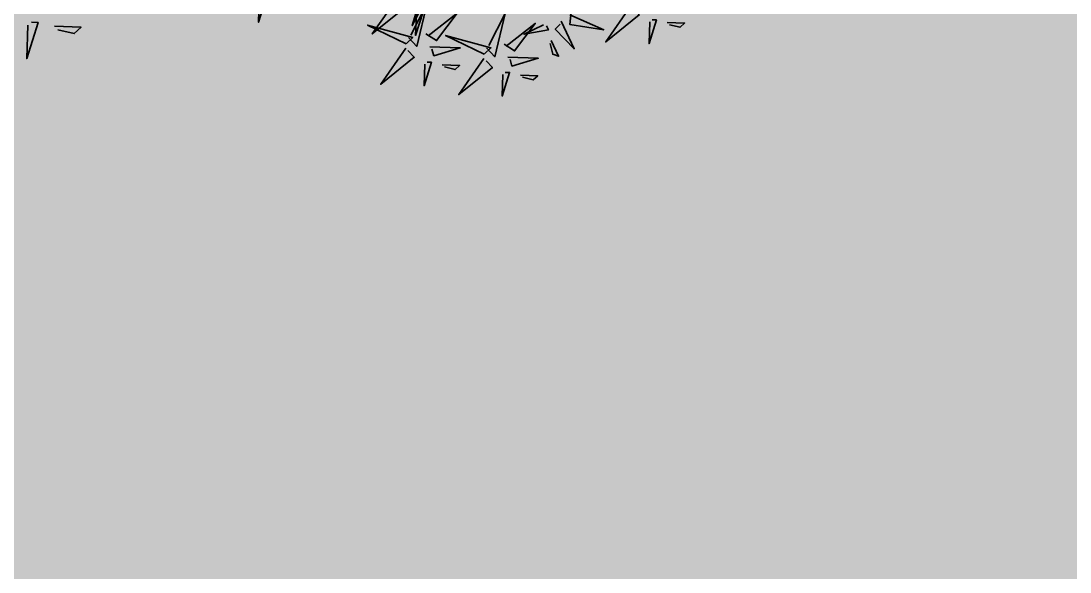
# Model space of a CAD drawing. Header units: millimetres. Extents: x -179928 to 528275, y -469666 to 511935.
# Drawn here: x 80857 to 81511, y 100732 to 101075 of the extents above; entities that cross this region are included whole.
import ezdxf

# ---------------------------------------------------------------- set-up
doc = ezdxf.new("R2010")
doc.units = ezdxf.units.MM
doc.layers.add('ad-Landscape', color=94, linetype='Continuous', lineweight=35)
doc.layers.add('ad-Landscape 2', color=7, linetype='Continuous', lineweight=35, true_color=0x264c00)

# ---------------------------------------------------------------- blocks, each defined once
blk = doc.blocks.new('bamboo')
at = {"layer": 'ad-Landscape 2'}
for points in [[(1355.5, 569.8), (1434.1, 562.2), (1345.4, 547), (1346.9, 562.7)], [(1441.7, 20.2), (1392.3, 167.8), (1415.9, -1.1), (1441.7, 20.2)], [(1279.9, 73.2), (1421.8, 146.8), (1308.4, 38.7), (1287, 64.6)], [(1457.4, 18.7), (1599.3, 92.2), (1485.9, -15.8), (1464.5, 10)], [(1226.2, -46), (1372.8, 6.4), (1204.4, -20.6), (1226.2, -46)], [(1417.4, 14.6), (1445.8, -19.9), (1285.6, -36.1), (1408.7, 7.5)], [(1328.2, -2.9), (1406.8, -10.5), (1318.1, -25.7), (1319.6, -10)], [(1395.6, -46.8), (1415.5, -88.4), (1306.5, -149.2), (1402.7, -55.4)], [(1441.3, -67.1), (1430.8, -177.1), (1471.2, -85.8), (1448.4, -75.7)], [(1505.7, -57.4), (1584.3, -65), (1495.6, -80.2), (1497.1, -64.5)], [(1441.7, -266.2), (1392.3, -118.6), (1415.9, -287.5), (1441.7, -266.2)], [(1499.7, -120.3), (1493.7, -183.2), (1510.9, -169), (1506.8, -128.9)], [(1457.4, -267.7), (1599.3, -194.1), (1485.9, -302.2), (1464.5, -276.3)], [(1417.4, -271.7), (1445.8, -306.2), (1285.6, -322.5), (1408.7, -278.8)], [(1395.6, -333.1), (1415.5, -374.7), (1306.5, -435.6), (1402.7, -341.7)], [(1505.7, -343.8), (1584.3, -351.4), (1495.6, -366.6), (1497.1, -350.9)], [(1441.3, -353.4), (1430.8, -463.5), (1471.2, -372.2), (1448.4, -362)], [(1308, -466.6), (1351.2, -400.5), (1323.6, -486.2), (1310.3, -477.5)], [(1499.7, -406.7), (1493.7, -469.6), (1510.9, -455.4), (1506.8, -415.3)], [(1286.7, -528.1), (1379.3, -588.5), (1317.2, -510.3), (1297.6, -525.8)], [(1361, -501.1), (1413.9, -535.6), (1409.3, -513.8), (1371.9, -498.8)], [(1247.5, -559.2), (1293.6, -560.9), (1297, -685.7), (1258.5, -556.9)], [(1198, -772.2), (1339.9, -698.7), (1226.5, -806.7), (1205.1, -780.8)], [(1246.3, -848.3), (1324.9, -855.9), (1236.2, -871.1), (1237.7, -855.4)], [(1240.3, -911.2), (1234.3, -974.1), (1251.5, -959.9), (1247.4, -919.8)]]:
    blk.add_lwpolyline(points, dxfattribs=at)
blk = doc.blocks.new('1625_East Villa')
at = {"transparency": 33554559}
h = blk.add_hatch(color=256, dxfattribs=at)
h.dxf.hatch_style = 1
h.set_gradient(color1=(153, 204, 0), color2=(63, 127, 0), tint=1, name='INVSPHERICAL')
h.paths.add_polyline_path([(12120, 4745), (14550, 4745), (14550, 8645), (12120, 8645)])
h = blk.add_hatch(dxfattribs=at)
h.set_pattern_fill('GRASS', color=74)
h.set_pattern_definition([(90, (-1084315.541, 674820.024), (-17.96051224, 17.96051224), [4.7625, -31.1585245]), (45, (-1084315.54, 674820.024), (-17.96051224, 17.96051224), [4.7625, -20.6375]), (135, (-1084315.54, 674820.024), (-17.96051224, -17.96051224), [4.7625, -20.6375])])
h.paths.add_polyline_path([(12120, 4745), (14550, 4745), (14550, 8645), (12120, 8645)])
at = {"layer": 'ad-Landscape', "linetype": 'Continuous', "rotation": 89.99999999999993}
for p, xscale, yscale, zscale in [((12683.55, 8090.77), -0.2620739326953543, 0.2620739326953543, 0.2620739326953535), ((13144.35, 8030.63), -0.1713600815364864, 0.1713600815364864, 0.171360081536486)]:
    blk.add_blockref('bamboo', p, dxfattribs=dict(at, xscale=xscale, yscale=yscale, zscale=zscale))
blk = doc.blocks.new("All Plot's Villa Plans")
at = {"ltscale": 5, "rotation": 352.4703876422526}
blk.add_blockref('1625_East Villa', (67049.87, 95065.94), dxfattribs=at)

msp = doc.modelspace()

# ---------------------------------------------------------------- block references
at = {"ltscale": 5}
msp.add_blockref("All Plot's Villa Plans", (0, 0), dxfattribs=at)

doc.saveas('drawing.dxf')
